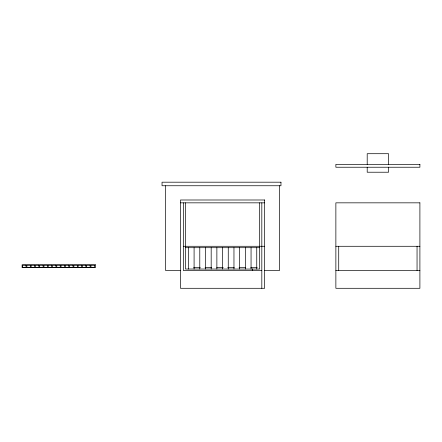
<?xml version="1.0" encoding="UTF-8"?>
<svg xmlns="http://www.w3.org/2000/svg" width="442" height="442" viewBox="0 0 442 442"><rect width="100%" height="100%" fill="white"/><g stroke="black" fill="none" stroke-linecap="round" stroke-linejoin="round"><path stroke-width="0.66" d="M180.48 202.839L264.659 202.839M183.331 246.282L264.659 246.282M335.87 246.282L419.9 246.282M185.463 247.702L259.675 247.702M193.657 267.642L200.27 267.642M205.077 267.642L211.574 267.642M216.74 267.642L223.26 267.642M227.718 267.642L234.277 267.642M239.061 267.642L245.553 267.642M250.741 267.642L257.216 267.642M180.795 270.493L165.601 270.493L165.601 185.75M261.813 270.493L183.331 270.493L183.331 202.839M264.349 270.493L279.537 270.493L279.537 185.75M335.87 270.493L419.9 270.493M417.049 246.282L417.049 270.493M388.568 164.385L388.568 153.706L367.203 153.706L367.203 164.385M388.568 167.236L388.568 172.22L367.203 172.22L367.203 167.236M338.721 246.282L338.721 270.493M261.813 202.839L261.813 288.294M259.675 202.839L259.675 269.067L185.463 269.034L185.463 202.839M256.752 247.702L256.752 269.034M252.553 269.034L252.553 270.493M252.404 269.034L252.404 270.493M251.056 247.702L251.056 269.034M245.36 247.702L245.36 269.034M239.658 247.702L239.658 269.034M233.962 247.702L233.962 269.034M228.265 247.702L228.265 269.034M222.569 247.702L222.569 269.034M216.873 247.702L216.873 269.034M211.177 247.702L211.177 269.034M205.48 247.702L205.48 269.034M199.784 247.702L199.784 269.034M194.088 247.702L194.088 269.034M188.391 247.702L188.391 269.034M419.9 164.385L335.87 164.385L335.87 167.236L419.9 167.236L419.9 164.385M280.963 182.192L162.043 182.192L162.043 185.75L280.963 185.75L280.963 182.192M264.659 199.994L180.48 199.994L180.48 288.294L264.659 288.294L264.659 199.994M419.9 202.839L335.87 202.839L335.87 288.294L419.9 288.294L419.9 202.839M95.444 264.797L22.1 264.797L22.1 267.642L95.444 267.642L95.444 264.797M26.045 265.178L22.586 265.178L22.586 267.316L26.045 267.316L26.045 265.178M30.316 265.178L26.863 265.178L26.863 267.316L30.316 267.316L30.316 265.178M34.592 265.178L31.133 265.178L31.133 267.316L34.592 267.316L34.592 265.178M38.863 265.178L35.404 265.178L35.404 267.316L38.863 267.316L38.863 265.178M43.134 265.178L39.681 265.178L39.681 267.316L43.134 267.316L43.134 265.178M47.41 265.178L43.951 265.178L43.951 267.316L47.41 267.316L47.41 265.178M51.681 265.178L48.222 265.178L48.222 267.316L51.681 267.316L51.681 265.178M55.952 265.178L52.499 265.178L52.499 267.316L55.952 267.316L55.952 265.178M60.228 265.178L56.769 265.178L56.769 267.316L60.228 267.316L60.228 265.178M64.499 265.178L61.04 265.178L61.04 267.316L64.499 267.316L64.499 265.178M68.77 265.178L65.317 265.178L65.317 267.316L68.77 267.316L68.77 265.178M73.046 265.178L69.587 265.178L69.587 267.316L73.046 267.316L73.046 265.178M77.317 265.178L73.858 265.178L73.858 267.316L77.317 267.316L77.317 265.178M81.588 265.178L78.135 265.178L78.135 267.316L81.588 267.316L81.588 265.178M85.864 265.178L82.405 265.178L82.405 267.316L85.864 267.316L85.864 265.178M90.135 265.178L86.676 265.178L86.676 267.316L90.135 267.316L90.135 265.178M94.406 265.178L90.953 265.178L90.953 267.316L94.406 267.316L94.406 265.178"/></g></svg>
